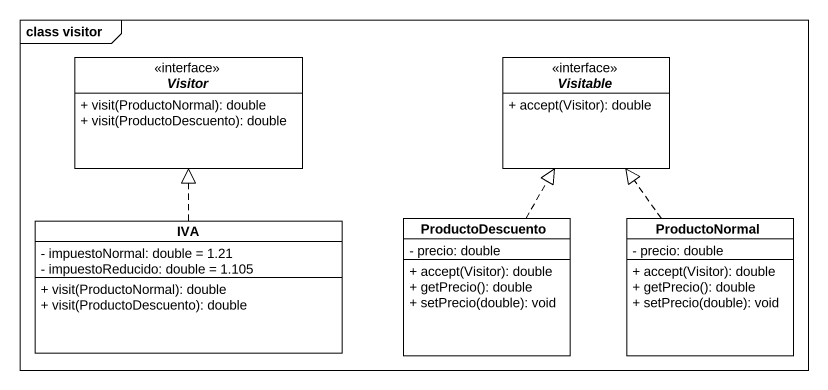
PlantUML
@startuml
mainframe class visitor
hide circle
hide empty members
skinparam classAttributeIconSize 0
interface Visitor <<interface>> {
  + visit(ProductoNormal): double
  + visit(ProductoDescuento): double
}
interface Visitable <<interface>> {
  + accept(Visitor): double
}
class IVA {
  - impuestoNormal: double = 1.21
  - impuestoReducido: double = 1.105
  + visit(ProductoNormal): double
  + visit(ProductoDescuento): double
}
class ProductoDescuento {
  - precio: double
  + accept(Visitor): double
  + getPrecio(): double
  + setPrecio(double): void
}
class ProductoNormal {
  - precio: double
  + accept(Visitor): double
  + getPrecio(): double
  + setPrecio(double): void
}
IVA .up.|> Visitor
ProductoDescuento .up.|> Visitable
ProductoNormal .up.|> Visitable
@enduml
